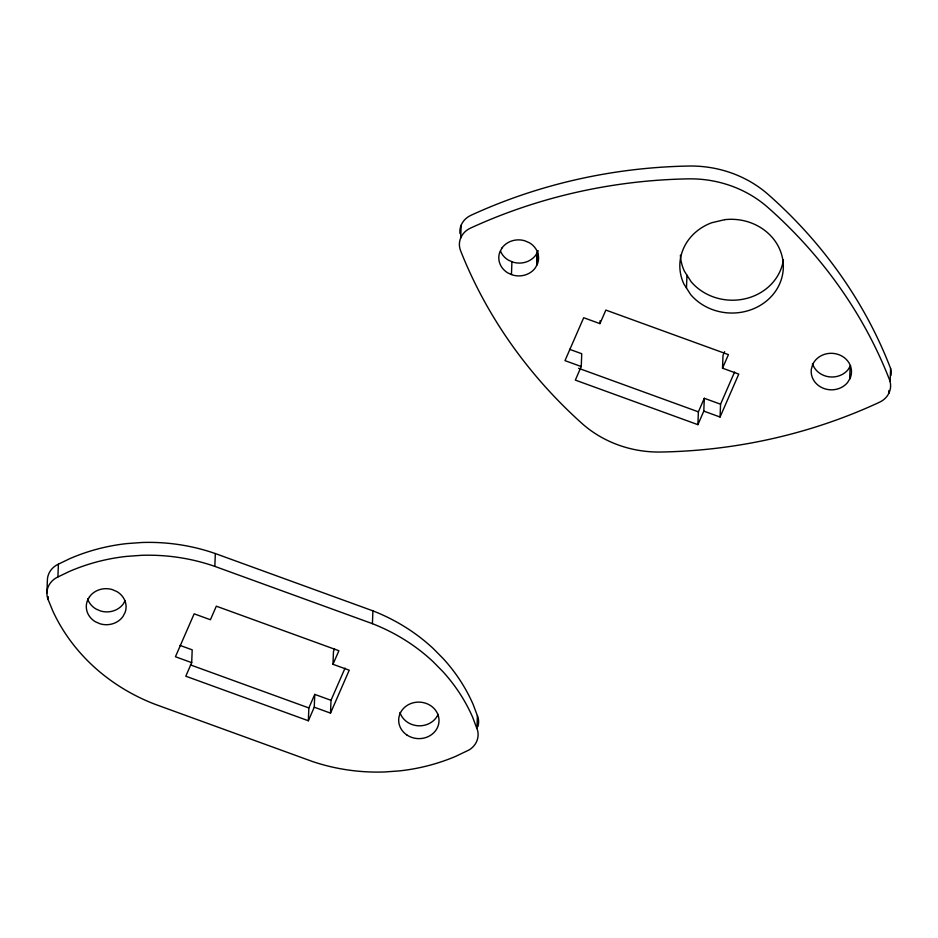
<?xml version="1.0" encoding="UTF-8"?>
<svg xmlns="http://www.w3.org/2000/svg" width="938" height="938" viewBox="0 0 938 938"><rect width="100%" height="100%" fill="white"/><g stroke="black" fill="none" stroke-linecap="round" stroke-linejoin="round"><path stroke-width="1.41" d="M890.127 381.356L890.115 381.696A20.554 18.619 2.2 0 1 889.177 392.588L888.145 394.593A20.554 18.619 2.2 0 1 881.65 401.089L879.551 402.214A502.569 455.118 2.2 0 1 660.962 452.022A108.609 98.361 2.2 0 1 581.724 423.226A505.605 457.861 2.2 0 1 460.581 250.681A20.343 18.42 2.2 0 1 460.042 239.811L460.804 237.713A20.343 18.42 2.2 0 1 470.407 228.157A505.605 457.861 2.2 0 1 688.269 178.865A110.109 99.709 2.2 0 1 767.694 207.286A491.02 444.659 2.2 0 1 889.435 379.562L890.127 381.356L890.619 368.528L889.928 366.735A491.02 444.659 2.2 0 0 768.187 194.471A110.109 99.709 2.2 0 0 688.762 166.038A505.605 457.861 2.2 0 0 470.899 215.33A20.343 18.42 2.2 0 0 461.297 224.886L460.535 226.984A20.343 18.42 2.2 0 0 459.995 233.55M890.619 368.528L890.608 368.869A20.554 18.619 2.2 0 1 890.912 375.493M46.9 592.98L47.392 580.165A20.343 18.42 2.2 0 1 48.049 575.803L48.799 573.704A20.343 18.42 2.2 0 1 58.402 564.148L69.717 558.696A183.989 166.612 2.2 0 1 126.9 543.583L141.826 542.504A183.989 166.612 2.2 0 1 215.33 553.561L372.914 610.861A185.818 168.277 2.2 0 1 433.426 648.709L443.299 658.699A185.818 168.277 2.2 0 1 473.256 704.696L478.11 717.687A20.554 18.619 2.2 0 1 477.946 726.481M48.096 599.488A20.343 18.42 2.2 0 1 47.557 588.618L48.307 586.52A20.343 18.42 2.2 0 1 57.91 576.964L69.224 571.523A183.989 166.612 2.2 0 1 126.407 556.41L141.333 555.331A183.989 166.612 2.2 0 1 214.837 566.388L372.421 623.676A185.818 168.277 2.2 0 1 432.934 661.525L442.806 671.526A185.818 168.277 2.2 0 1 472.764 717.523L477.618 730.503A20.554 18.619 2.2 0 1 469.164 749.908L455.856 756.286A185.818 168.277 2.2 0 1 399.482 770.895L384.779 771.962A185.818 168.277 2.2 0 1 312.342 761.468L154.758 704.18A190.543 172.557 2.2 0 1 84.174 657.198L83.588 656.565A190.461 172.475 2.2 0 1 52.692 610.744L48.096 599.488L48.201 596.638M57.91 576.964L58.402 564.148M314.265 707.205L330.516 713.126L331.008 700.299L314.758 694.39L314.265 707.205L308.356 720.759L185.794 676.204L191.704 662.65L192.196 649.835L180.002 645.403M214.837 566.388L215.33 553.561M308.356 720.759L308.848 707.944L314.758 694.39M330.516 713.126L349.229 670.201L332.978 664.292L333.471 651.476L334.538 649.002M372.421 623.676L372.914 610.861M460.675 238.088L461.168 225.261M476.938 728.369L477.43 715.553M511.445 274.506L511.937 261.679M536.7 265.302L537.193 252.486M537.075 264.575L537.568 251.759M703.805 411.114L720.067 417.023L720.56 404.196L704.297 398.287L703.805 411.114L697.895 424.668L575.334 380.101L581.243 366.547L581.736 353.732L569.542 349.299M581.243 366.547L564.981 360.638L583.694 317.724L599.957 323.633L600.062 320.784M686.475 288.036L686.968 275.209M697.895 424.668L698.388 411.841L704.297 398.287M720.067 417.023L738.769 374.098L722.518 368.188L723.01 355.373L724.617 351.68M849.664 379.093L850.156 366.266M888.802 393.327L888.919 390.478M332.978 664.292L338.888 650.738L216.326 606.183L210.417 619.737L194.154 613.827L175.441 656.741L191.704 662.65M331.008 700.299L345.043 668.114M599.957 323.633L605.866 310.079L728.427 354.634L722.518 368.188M720.56 404.196L734.595 372.011M125.082 600.566L123.429 603.732A19.897 18.021 2.2 0 1 100.647 611.013L95.946 608.973A19.897 18.021 2.2 0 1 87.562 598.737M538.142 250.681L535.926 254.913A19.897 18.021 2.2 0 1 513.133 262.194L508.431 260.166A19.897 18.021 2.2 0 1 500.458 251.044M850.59 365.562L848.046 369.713A20.167 18.256 2.2 0 1 828.242 376.689A20.167 18.256 2.2 0 1 812.449 363.639M578.582 368.282L698.388 411.841M190.414 664.89L308.848 707.944M438.105 714.369A20.167 18.256 2.2 0 1 418.371 725.789A20.167 18.256 2.2 0 1 399.963 712.458M783.406 259.662A51.754 46.865 2.2 0 1 745.628 298.671A51.754 46.865 2.2 0 1 691.118 281.717L684.33 271.094A51.754 46.865 2.2 0 1 680.39 255.195M812.578 364.741L811.311 369.361A20.167 18.256 2.2 0 0 823.951 388.508A20.167 18.256 2.2 0 0 847.553 382.54L850.098 378.377A20.167 18.256 2.2 0 0 838.724 354.623A20.167 18.256 2.2 0 0 812.578 364.741M89.45 596.849L87.234 601.094A19.897 18.021 2.2 0 0 95.453 621.8L100.155 623.829A19.897 18.021 2.2 0 0 122.937 616.547L125.153 612.303A19.897 18.021 2.2 0 0 116.945 591.608L112.243 589.568A19.897 18.021 2.2 0 0 89.45 596.849M501.936 248.042L499.731 252.287A19.897 18.021 2.2 0 0 507.939 272.981L512.64 275.022A19.897 18.021 2.2 0 0 535.434 267.74L537.638 263.496A19.897 18.021 2.2 0 0 529.431 242.79L524.729 240.761A19.897 18.021 2.2 0 0 501.936 248.042M724.664 219.668L711.625 222.775A51.754 46.865 2.2 0 0 683.837 283.909L690.626 294.532A51.754 46.865 2.2 0 0 779.455 284.296A51.754 46.865 2.2 0 0 724.664 219.668M406.858 734.97A20.167 18.256 2.2 0 0 438.878 722.577A20.167 18.256 2.2 0 0 410.809 703.57A20.167 18.256 2.2 0 0 406.858 734.97"/></g></svg>
